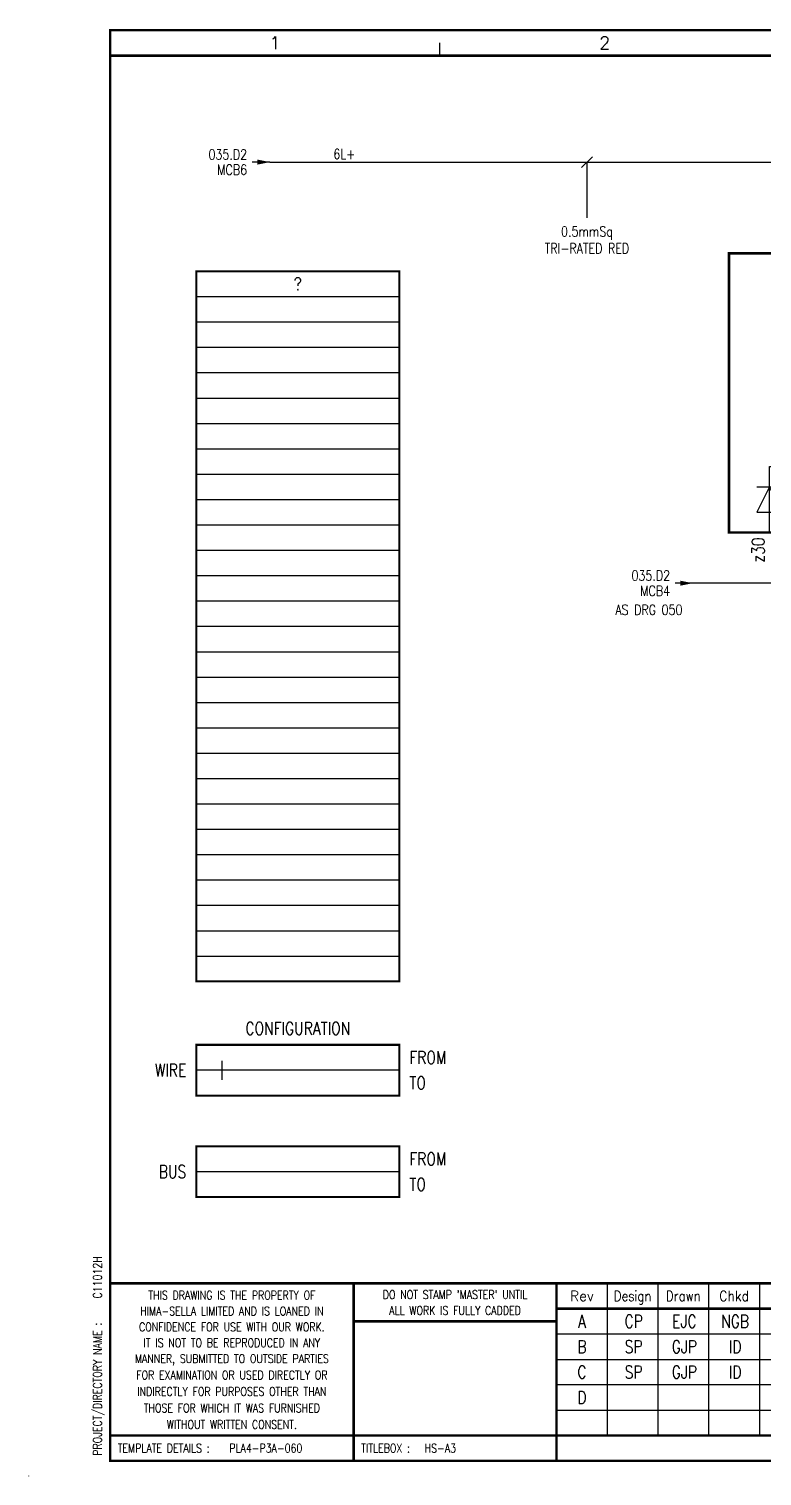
# Model space of a CAD drawing. Extents: x 0 to 414, y 0 to 285.
# Drawn here: x 0 to 144.5, y 0 to 285.2 of the extents above; entities that cross this region are included whole.
import ezdxf
from ezdxf.enums import TextEntityAlignment as Align

# ---------------------------------------------------------------- set-up
doc = ezdxf.new("R2010")
doc.units = 0
doc.header["$MEASUREMENT"] = 0
doc.linetypes.add('CONTINU', pattern=[0])
doc.layers.get('0').update_dxf_attribs({"linetype": 'CONTINUOUS'})
for name, color, linetype in [('ADD', 2, 'CONTINUOUS'), ('COL', 2, 'CONTINU'), ('COM', 2, 'CONTINUOUS'), ('DES', 2, 'CONTINUOUS'), ('GROUP', 2, 'CONTINUOUS'), ('LAB', 2, 'CONTINUOUS'), ('MCABRED-TR-1_0', 4, 'CONTINUOUS'), ('PCABRED-TR-1_0', 7, 'CONTINUOUS'), ('RACK', 2, 'CONTINUOUS'), ('ROW', 2, 'CONTINU'), ('SLOT', 2, 'CONTINUOUS'), ('SNA', 2, 'CONTINUOUS'), ('TEXT', 2, 'CONTINUOUS'), ('TPOL', 3, 'CONTINUOUS'), ('UPS', 2, 'CONTINUOUS'), ('XR_FUNCTION', 2, 'CONTINUOUS'), ('XR_MAIN', 2, 'CONTINUOUS')]:
    doc.layers.add(name, color=color, linetype=linetype)
doc.styles.add('CROSSREF', font='ROMANS.shx', dxfattribs={"width": 0.8, "height": 1})
doc.styles.add('FUNCTION', font='romans.shx', dxfattribs={"width": 0.8, "height": 2.5})
doc.styles.add('GROUP', font='romans.shx', dxfattribs={"width": 0.8, "height": 2.5})
doc.styles.add('PINS', font='romans.shx', dxfattribs={"width": 0.8, "height": 2})
doc.styles.add('RACK', font='romans.shx', dxfattribs={"width": 0.8, "height": 2})
doc.styles.add('ROMAND', font='ROMAND')
doc.styles.add('ROMANS', font='romans.shx', dxfattribs={"width": 0.8, "height": 2.5})
doc.styles.add('SLOT', font='romans.shx', dxfattribs={"width": 0.8, "height": 2})
doc.styles.add('SYMBOL', font='romans.shx', dxfattribs={"width": 0.8})
doc.styles.add('WIRES', font='ROMANS.shx', dxfattribs={"width": 0.8, "height": 2})

# ---------------------------------------------------------------- blocks, each defined once
blk = doc.blocks.new('90-10001')
for p, q in [((-5, 0), (-5, -5)), ((0, 0), (0, -55)), ((5, 0), (5, -5)), ((119, -55), (119, 0)), ((120, -55), (120, 0)), ((-5, -5), (5, -5)), ((0, -9.75), (3.25, -13)), ((30, -9.75), (33.25, -13)), ((60, -9.75), (63.25, -13)), ((90, -9.75), (93.25, -13)), ((123.2322, -10.2322), (126.7678, -13.7678)), ((123.2322, -13.7678), (126.7678, -10.2322)), ((120, -25), (140, -25)), ((123.2322, -31.7678), (126.7678, -28.2322)), ((123.2322, -28.2322), (126.7678, -31.7678)), ((0, -29.75), (3.25, -33)), ((30, -29.75), (33.25, -33)), ((60, -29.75), (63.25, -33)), ((90, -29.75), (93.25, -33)), ((18.504, -33), (15, -36.504)), ((48.504, -33), (45, -36.504)), ((78.504, -33), (75, -36.504)), ((108.504, -33), (105, -36.504)), ((-26.5, -42), (-26.5, -38)), ((-34, -42), (-19, -42)), ((-34, -55), (-34, -42)), ((-19, -42), (-19, -55)), ((140, -40), (135, -40)), ((135, -40), (135, -43.25)), ((15, -44.004), (15, -46.5)), ((45, -44.004), (45, -46.5)), ((75, -44.004), (75, -46.5)), ((105, -44.004), (105, -46.5)), ((138, -45), (133.7626, -49.2374)), ((138, -45), (140, -45)), ((-34, -46), (-36.5, -51)), ((-36.5, -46), (-31.5, -46)), ((-31.5, -51), (-34, -46)), ((-21.5, -46), (-16.5, -46)), ((-19, -46), (-21.5, -51)), ((-16.5, -51), (-19, -46)), ((13.2322, -50.7678), (16.7678, -47.2322)), ((13.2322, -47.2322), (16.7678, -50.7678)), ((43.2322, -47.2322), (46.7678, -50.7678)), ((43.2322, -50.7678), (46.7678, -47.2322)), ((73.2322, -50.7678), (76.7678, -47.2322)), ((73.2322, -47.2322), (76.7678, -50.7678)), ((103.2322, -50.7678), (106.7678, -47.2322)), ((103.2322, -47.2322), (106.7678, -50.7678)), ((135, -46.25), (135, -50)), ((-36.5, -51), (-31.5, -51)), ((-21.5, -51), (-16.5, -51)), ((140, -50), (135, -50)), ((119.5, -63), (139.5, -63)), ((139.5, -67), (119.5, -67))]:
    blk.add_line(p, q)
for points, const_width in [([(-42, 0), (-42, -55), (140, -55), (140, 0)], 0.5), ([(-1.5, -25), (1.5, -25), (1.5, -18), (-1.5, -18)], 0.3), ([(11.25, -44.004), (18.75, -44.004), (18.75, -36.504), (11.25, -36.504)], 0.3), ([(41.25, -44.004), (48.75, -44.004), (48.75, -36.504), (41.25, -36.504)], 0.3), ([(71.25, -44.004), (78.75, -44.004), (78.75, -36.504), (71.25, -36.504)], 0.3), ([(101.25, -44.004), (108.75, -44.004), (108.75, -36.504), (101.25, -36.504)], 0.3)]:
    blk.add_lwpolyline(points, close=True, dxfattribs=dict(const_width=const_width))
for points, const_width in [([(-0.375, -5, 1), (0.375, -5, 1)], 0.75), ([(122.5, -12, 1), (127.5, -12, 1)], 0.3), ([(122.5, -30, 1), (127.5, -30, 1)], 0.3), ([(-26.875, -42, 1), (-26.125, -42, 1)], 0.75), ([(12.5, -49, 1), (17.5, -49, 1)], 0.3), ([(42.5, -49, 1), (47.5, -49, 1)], 0.3), ([(72.5, -49, 1), (77.5, -49, 1)], 0.3), ([(102.5, -49, 1), (107.5, -49, 1)], 0.3)]:
    blk.add_lwpolyline(points, format="xyb", close=True, dxfattribs=dict(const_width=const_width))
at = {"const_width": 0.5}
for points in [[(119, -13), (3.25, -13)], [(119, -33), (3.25, -33)]]:
    blk.add_lwpolyline(points, dxfattribs=at)
for points in [[(15, -41.5737), (16.5239, -38.9342), (13.4761, -38.9342)], [(45, -41.5737), (46.5239, -38.9342), (43.4761, -38.9342)], [(75, -41.5737), (76.5239, -38.9342), (73.4761, -38.9342)], [(105, -41.5737), (106.5239, -38.9342), (103.4761, -38.9342)]]:
    blk.add_lwpolyline(points, close=True)
for p in [(140, -40), (140, -45), (140, -50)]:
    blk.add_point(p)
at = {"layer": 'ADD', "style": 'PINS', "width": 0.8, "flags": 1}
blk.add_attdef('ADD1', (2, -29), '', height=1, dxfattribs=at)
at = {"layer": 'COM', "style": 'PINS', "width": 0.8, "flags": 1}
blk.add_attdef('COM1', (2, -33), '', height=1, dxfattribs=at)
at = {"layer": 'DES', "style": 'PINS', "width": 0.8, "flags": 1}
blk.add_attdef('DES1', (2, -31), '', height=1, dxfattribs=at)
at = {"layer": 'GROUP', "style": 'GROUP', "width": 0.8, "flags": 1}
blk.add_attdef('GROUP', (2, -39), '', height=1, dxfattribs=at)
at = {"layer": 'LAB', "style": 'PINS', "width": 0.8}
blk.add_attdef('LAB1', text='', height=2.5, dxfattribs=at).set_placement((119.5, -65), align=Align.MIDDLE_LEFT)
at = {"layer": 'RACK', "style": 'RACK', "width": 0.8}
blk.add_attdef('RACK', (119.5, -62), '', height=2.5, dxfattribs=at)
at = {"layer": 'SLOT', "style": 'SLOT', "width": 0.8}
blk.add_attdef('SLOT', (131, -62), '', height=2.5, dxfattribs=at)
at = {"layer": 'SNA', "style": 'SYMBOL', "width": 0.8, "flags": 1}
blk.add_attdef('SNA', (2, -37), '', height=1, dxfattribs=at)
at = {"layer": 'TEXT', "color": 3, "style": 'PINS', "width": 0.8}
blk.add_text('z2', height=2.5, rotation=90, dxfattribs=at).set_placement((-6, 1))
at = {"layer": 'TEXT', "style": 'ROMANS', "width": 0.8}
blk.add_text('DCM', height=2.5, dxfattribs=at).set_placement((130, -3), align=Align.MIDDLE)
for s, height, p in [('COM', 2.5, (129, -12)), ('MODULE', 2, (129, -28.5)), ('ERR0R', 2, (129, -31.5)), ('F1', 2.5, (19, -49)), ('F2', 2.5, (49, -49)), ('F3', 2.5, (79, -49)), ('F4', 2.5, (109, -49))]:
    blk.add_text(s, height=height, dxfattribs=at).set_placement(p, align=Align.MIDDLE_LEFT)
at = {"layer": 'TEXT', "style": 'ROMANS'}
for s, p in [('+', (137.5, -10)), ('-', (137.5, -15))]:
    blk.add_text(s, height=2, dxfattribs=at).set_placement(p, align=Align.MIDDLE)
at = {"layer": 'TEXT', "style": 'ROMANS', "width": 0.8}
for s, height, p in [('F1', 2.5, (4, -21)), ('.', 2, (130, -62))]:
    blk.add_text(s, height=height, dxfattribs=at).set_placement(p)
blk.add_text('EL+', height=2.5, dxfattribs=at).set_placement((-26.5, -37), align=Align.CENTER)
blk.add_attdef('FUSE', (4, -25), '', height=2.5, dxfattribs=at)
at = {"layer": 'TPOL', "style": 'PINS', "width": 0.8}
for tag, p in [('CN2', (-1, 1)), ('CN3', (4, 1)), ('CN1', (-6, 1))]:
    blk.add_attdef(tag, p, '', height=2.5, rotation=90, dxfattribs=at)
for tag, p in [('CN7', (141, -9)), ('CN8', (141, -14)), ('CN9', (141, -29)), ('CN10', (141, -39)), ('CN11', (141, -44)), ('CN12', (141, -49))]:
    blk.add_attdef(tag, p, '', height=2.5, dxfattribs=at)
for tag, p in [('CN5', (-35, -56)), ('CN6', (-20, -56)), ('CN4', (-1, -56))]:
    blk.add_attdef(tag, text='', height=2.5, rotation=90, dxfattribs=at).set_placement(p, align=Align.RIGHT)
at = {"layer": 'XR_FUNCTION', "style": 'FUNCTION', "width": 0.8, "flags": 1}
blk.add_attdef('XR_FUNCTION', (2, -35), '', height=1, dxfattribs=at)
at = {"layer": 'XR_MAIN', "style": 'CROSSREF', "width": 0.8, "flags": 1}
blk.add_attdef('XR_MAIN', (2, -41), '', height=1, dxfattribs=at)
blk = doc.blocks.new('EDREV')
at = {"color": 2, "style": 'ROMANS', "width": 0.8}
for tag, p in [('DES', (129.2, 29.25)), ('DRN', (139.2, 29.25)), ('CHKD', (149.2, 29.25)), ('DES', (129.2, 24.25)), ('DRN', (139.2, 24.25)), ('CHKD', (149.2, 24.25)), ('DES', (129.2, 19.25)), ('DRN', (139.2, 19.25)), ('CHKD', (149.2, 19.25)), ('DES', (129.2, 14.25)), ('DRN', (139.2, 14.25)), ('CHKD', (149.2, 14.25)), ('DES', (129.2, 9.25)), ('DRN', (139.2, 9.25)), ('CHKD', (149.2, 9.25))]:
    blk.add_attdef(tag, text='', height=2.5, dxfattribs=at).set_placement(p, align=Align.CENTER)
blk = doc.blocks.new('HS-A3')
at = {"color": 1}
for p, q in [((81, 280), (81, 282.5)), ((114, 38), (114, 8)), ((124, 8), (124, 38)), ((134, 8), (134, 38)), ((144, 38), (144, 8)), ((301.5, 28), (104, 28)), ((104, 23), (301.5, 23)), ((301.5, 18), (104, 18)), ((104, 13), (270.5, 13)), ((0, 0), (0, 0.025))]:
    blk.add_line(p, q, dxfattribs=at)
at = {"color": 1, "const_width": 0.5}
blk.add_lwpolyline([(16, 3), (409, 3), (409, 285), (16, 285)], close=True, dxfattribs=at)
for points in [[(16, 280), (404, 280)], [(409, 38), (16, 38)], [(64, 3), (64, 38)], [(104, 3), (104, 38)], [(270.5, 33), (104, 33)], [(104, 30.5), (64, 30.5)], [(270.5, 8), (16, 8)]]:
    blk.add_lwpolyline(points, dxfattribs=at)
at = {"color": 2, "style": 'ROMAND'}
for s, p in [('1', (48.5, 282.5)), ('2', (113.5, 282.5))]:
    blk.add_text(s, height=2.5, dxfattribs=at).set_placement(p, align=Align.MIDDLE)
at = {"color": 3, "lineweight": 13, "style": 'ROMANS', "width": 0.8}
for s, p in [('THIS DRAWING IS THE PROPERTY OF', (40, 35.6443)), ("DO NOT STAMP 'MASTER' UNTIL", (84, 35.7693)), ('HIMA-SELLA LIMITED AND IS LOANED IN', (40, 32.5193)), ('ALL WORK IS FULLY CADDED', (84, 32.6443)), ('CONFIDENCE FOR USE WITH OUR WORK.', (40, 29.3879)), ('IT IS NOT TO BE REPRODUCED IN ANY', (40, 26.2629)), ('MANNER, SUBMITTED TO OUTSIDE PARTIES', (40, 23.1379)), ('FOR EXAMINATION OR USED DIRECTLY OR', (40, 19.9054)), ('INDIRECTLY FOR PURPOSES OTHER THAN', (40, 16.6554)), ('THOSE FOR WHICH IT WAS FURNISHED', (40, 13.4054)), ('WITHOUT WRITTEN CONSENT.', (40, 10.1554))]:
    blk.add_text(s, height=1.7, dxfattribs=at).set_placement(p, align=Align.MIDDLE_CENTER)
at = {"color": 4, "style": 'ROMAND'}
blk.add_text('Rev', height=2, dxfattribs=at).set_placement((109, 34.5), align=Align.CENTER)
for s, width, p in [('Design', 0.85, (119, 34.5)), ('Drawn', 0.85, (129, 34.5)), ('Chkd', 0.9, (139, 34.5))]:
    blk.add_text(s, height=2, dxfattribs=dict(at, width=width)).set_placement(p, align=Align.CENTER)
at = {"color": 3, "style": 'ROMANS', "width": 0.8}
blk.add_text('PROJECT/DIRECTORY NAME :', height=1.7, rotation=90, dxfattribs=at).set_placement((13.5, 4), align=Align.MIDDLE_LEFT)
for s, p in [('TEMPLATE DETAILS :', (17.5, 5.5)), ('TITLEBOX :', (65.5, 5.5)), ('HS-A3', (78, 5.5))]:
    blk.add_text(s, height=1.7, dxfattribs=at).set_placement(p, align=Align.MIDDLE_LEFT)
at = {"layer": 'COL', "style": 'ROMAND', "flags": 9}
for tag, p in [('COL1', (48.5, 282.5)), ('COL2', (113.5, 282.5)), ('COL3', (178.5, 282.5)), ('COL4', (243.5, 282.5)), ('COL5', (308.5, 282.5)), ('COL6', (373.5, 282.5))]:
    blk.add_attdef(tag, p, '', height=2.5, dxfattribs=at)
at = {"layer": 'ROW', "style": 'ROMAND', "flags": 9}
for tag, p in [('ROW1', (406.5, 249.5)), ('ROW2', (406.5, 188.5)), ('ROW3', (406.5, 127.5)), ('ROW4', (406.5, 66.5))]:
    blk.add_attdef(tag, p, '', height=2.5, dxfattribs=at)
at = {"layer": 'UPS', "color": 3, "style": 'ROMANS', "width": 0.8, "flags": 8}
blk.add_attdef('PROJS->NOMPRO', text='', height=1.7, rotation=90, dxfattribs=at).set_placement((13.5, 35), align=Align.MIDDLE_LEFT)
at = {"layer": 'UPS', "style": 'ROMANS', "width": 3.1263, "flags": 8}
blk.add_attdef('PLANOS->MCAN1', text='', height=2.5, rotation=0.061173, dxfattribs=at).set_placement((155, 31.6443), (254, 31.75), align=Align.FIT)
at = {"layer": 'UPS', "style": 'ROMANS', "width": 0.8, "flags": 8}
for tag, height, p in [('PLANOS->VERIF', 2.5, (293.5, 34.25)), ('PLANOS->CANVI1', 2.5, (109, 29.25)), ('PLANOS->NCAN1', 2.5, (149, 29.25)), ('PLANOS->DCAN1', 2.5, (262.5, 29.25)), ('PLANOS->ORIG', 2.5, (293.5, 29.25)), ('PLANOS->CANVI2', 2.5, (109, 24.25)), ('PLANOS->NCAN2', 2.5, (149, 24.25)), ('PLANOS->DCAN2', 2.5, (262.5, 24.25)), ('PLANOS->HECHF', 2.5, (293.5, 24.25)), ('PLANOS->CANVI3', 2.5, (109, 19.25)), ('PLANOS->NCAN3', 2.5, (149, 19.25)), ('PLANOS->DCAN3', 2.5, (262.5, 19.25)), ('PLANOS->HECHD', 2.5, (293.5, 19.25)), ('PLANOS->CANVI4', 2.5, (109, 14.25)), ('PLANOS->NCAN4', 2.5, (149, 14.25)), ('PLANOS->DCAN4', 2.5, (262.5, 14.25)), ('PLANOS->DATACREA', 2.5, (293.5, 14.25)), ('PLANOS->CANVI5', 2.5, (109, 9.25)), ('PLANOS->NCAN5', 2.5, (149, 9.25)), ('PLANOS->DCAN5', 2.5, (262.5, 9.25)), ('PLANOS->NR1', 2.5, (293.5, 9.25)), ('PROJS->DESCPRO3', 5, (345.5, 5.5)), ('PLANOS->PLANO', 5, (378.5, 5.5)), ('PLANOS->USER', 5, (402.75, 5.5)), ('PLANOS->NR2', 2.5, (293.5, 4.25))]:
    blk.add_attdef(tag, text='', height=height, dxfattribs=at).set_placement(p, align=Align.CENTER)
at = {"layer": 'UPS', "style": 'ROMANS', "flags": 8}
for tag, width, p, p2 in [('PLANOS->MCAN2', 3.0574, (155, 26.75), (254, 26.75)), ('PLANOS->MCAN3', 3.0574, (155, 21.75), (254, 21.75)), ('PLANOS->MCAN4', 3.0462, (155, 16.75), (254, 16.75)), ('PLANOS->MCAN5', 3.0574, (155, 11.75), (254, 11.75))]:
    blk.add_attdef(tag, text='', height=2.5, dxfattribs=dict(at, width=width)).set_placement(p, p2, align=Align.FIT)
at = {"layer": 'UPS', "style": 'ROMANS', "width": 0.8, "flags": 8}
blk.add_attdef('PLANOS->DENOM', (313.5, 24.25), '', height=2.5, dxfattribs=at)
at = {"layer": 'UPS', "color": 4, "style": 'ROMANS', "width": 0.8, "flags": 8}
for tag, p in [('PROJS->DESCPRO1', (303, 19.25)), ('PROJS->DESCPRO2', (303, 14.25))]:
    blk.add_attdef(tag, p, '', height=2.5, dxfattribs=at)
at = {"layer": 'UPS', "color": 3, "style": 'ROMANS', "width": 0.8, "flags": 8}
blk.add_attdef('PLANOS->PROTOTIPO', text='', height=1.7, dxfattribs=at).set_placement((39.5, 5.5), align=Align.MIDDLE_LEFT)
at = {"layer": 'UPS', "style": 'ROMANS', "width": 0.8, "flags": 8}
blk.add_attdef('PLANOS->OBS4', text='', height=2.5, dxfattribs=at).set_placement((107, 5.5), align=Align.MIDDLE_LEFT)

msp = doc.modelspace()

# ---------------------------------------------------------------- linework, layer by layer
for p, q in [((47.5, 259), (44, 259)), ((33, 232.5), (73, 232.5)), ((33, 227.5), (73, 227.5)), ((33, 222.5), (73, 222.5)), ((33, 217.5), (73, 217.5)), ((33, 212.5), (73, 212.5)), ((33, 207.5), (73, 207.5)), ((33, 202.5), (73, 202.5)), ((33, 197.5), (73, 197.5)), ((33, 192.5), (73, 192.5)), ((33, 187.5), (73, 187.5)), ((33, 182.5), (73, 182.5)), ((33, 177.5), (73, 177.5)), ((161, 176), (127.3808, 176)), ((130.8808, 176), (127.3808, 176)), ((33, 172.5), (73, 172.5)), ((33, 167.5), (73, 167.5)), ((33, 162.5), (73, 162.5)), ((33, 157.5), (73, 157.5)), ((33, 152.5), (73, 152.5)), ((33, 147.5), (73, 147.5)), ((33, 142.5), (73, 142.5)), ((33, 137.5), (73, 137.5)), ((33, 132.5), (73, 132.5)), ((33, 127.5), (73, 127.5)), ((33, 122.5), (73, 122.5)), ((33, 117.5), (73, 117.5)), ((33, 112.5), (73, 112.5)), ((33, 107.5), (73, 107.5)), ((33, 102.5), (73, 102.5)), ((73, 80), (33, 80)), ((38, 81.875), (38, 78.125)), ((73, 60), (33, 60))]:
    msp.add_line(p, q)
at = {"const_width": 0.4}
for points in [[(73, 97.5), (73, 237.5), (33, 237.5), (33, 97.5)], [(33, 75), (73, 75), (73, 85), (33, 85)], [(73, 65), (33, 65), (33, 55), (73, 55)]]:
    msp.add_lwpolyline(points, close=True, dxfattribs=at)
for points in [[(45, 259.5), (45, 258.5), (47.5, 259)], [(128.3808, 176.5), (128.3808, 175.5), (130.8808, 176)]]:
    msp.add_solid(points)
at = {"layer": 'PCABRED-TR-1_0'}
for p, q in [((47.5, 259), (60, 259)), ((60, 259), (175, 259))]:
    msp.add_line(p, q, dxfattribs=at)
at = {"layer": 'TEXT', "color": 3}
for p, q in [((108.9393, 257.9393), (111.0607, 260.0607)), ((110, 259), (110, 248))]:
    msp.add_line(p, q, dxfattribs=at)

# ---------------------------------------------------------------- block references
ref = msp.add_blockref('HS-A3', (0, 0))
ref.add_attrib('PROJS->NOMPRO', 'C11012H', dxfattribs={"layer": 'UPS', "color": 3, "height": 1.7, "rotation": 90, "style": 'ROMANS', "width": 0.8, "flags": 8}).set_placement((13.5, 35), align=Align.MIDDLE_LEFT)
ref.add_attrib('PLANOS->PROTOTIPO', 'PLA4-P3A-060', dxfattribs={"layer": 'UPS', "color": 3, "height": 1.7, "style": 'ROMANS', "width": 0.8, "flags": 8}).set_placement((39.5, 5.5), align=Align.MIDDLE_LEFT)
ref.add_attrib('PLANOS->CANVI4', 'D', dxfattribs={"layer": 'UPS', "height": 2.5, "style": 'ROMANS', "width": 0.8, "flags": 8}).set_placement((109, 14.25), align=Align.CENTER)
ref.add_attrib('PLANOS->CANVI2', 'B', dxfattribs={"layer": 'UPS', "height": 2.5, "style": 'ROMANS', "width": 0.8, "flags": 8}).set_placement((109, 24.25), align=Align.CENTER)
ref.add_attrib('PLANOS->CANVI3', 'C', dxfattribs={"layer": 'UPS', "height": 2.5, "style": 'ROMANS', "width": 0.8, "flags": 8}).set_placement((109, 19.25), align=Align.CENTER)
ref.add_attrib('PLANOS->CANVI1', 'A', dxfattribs={"layer": 'UPS', "height": 2.5, "style": 'ROMANS', "width": 0.8, "flags": 8}).set_placement((109, 29.25), align=Align.CENTER)
msp.add_blockref('90-10001', (180, 241)).add_auto_attribs({'CN1': 'z2', 'CN2': 'b2', 'CN3': 'd2', 'CN4': 'd4', 'CN5': 'z30', 'FUSE': '1A', 'LAB1': '90-100/1-4', 'RACK': '1-D1', 'SLOT': '1', 'CN9': 'd28', 'CN8': 'b28', 'CN7': 'z28', 'CN10': 'd26', 'CN11': 'z26', 'CN12': 'b26', 'CN6': 'd30'})
ref = msp.add_blockref('EDREV', (-10, 0))
ref.add_attrib('DES', 'CP', dxfattribs={"color": 2, "height": 2.5, "style": 'ROMANS', "width": 0.8}).set_placement((119.2, 29.25), align=Align.CENTER)
ref.add_attrib('DRN', 'EJC', dxfattribs={"color": 2, "height": 2.5, "style": 'ROMANS', "width": 0.8}).set_placement((129.2, 29.25), align=Align.CENTER)
ref.add_attrib('CHKD', 'NGB', dxfattribs={"color": 2, "height": 2.5, "style": 'ROMANS', "width": 0.8}).set_placement((139.2, 29.25), align=Align.CENTER)
ref.add_attrib('DES', 'SP', dxfattribs={"color": 2, "height": 2.5, "style": 'ROMANS', "width": 0.8}).set_placement((119.2, 24.25), align=Align.CENTER)
ref.add_attrib('DRN', 'GJP', dxfattribs={"color": 2, "height": 2.5, "style": 'ROMANS', "width": 0.8}).set_placement((129.2, 24.25), align=Align.CENTER)
ref.add_attrib('CHKD', 'ID', dxfattribs={"color": 2, "height": 2.5, "style": 'ROMANS', "width": 0.8}).set_placement((139.2, 24.25), align=Align.CENTER)
ref.add_attrib('DES', 'SP', dxfattribs={"color": 2, "height": 2.5, "style": 'ROMANS', "width": 0.8}).set_placement((119.2, 19.25), align=Align.CENTER)
ref.add_attrib('DRN', 'GJP', dxfattribs={"color": 2, "height": 2.5, "style": 'ROMANS', "width": 0.8}).set_placement((129.2, 19.25), align=Align.CENTER)
ref.add_attrib('CHKD', 'ID', dxfattribs={"color": 2, "height": 2.5, "style": 'ROMANS', "width": 0.8}).set_placement((139.2, 19.25), align=Align.CENTER)

# ---------------------------------------------------------------- texts
at = {"layer": 'MCABRED-TR-1_0', "style": 'WIRES', "width": 0.8}
msp.add_text('6L+', height=2, dxfattribs=at).set_placement((60, 259), align=Align.BOTTOM_LEFT)
at = {"layer": 'TEXT', "color": 4, "style": 'ROMANS', "width": 0.8}
for s, p in [('0.5mmSq', (110, 245)), ('TRI-RATED RED', (110, 242))]:
    msp.add_text(s, height=2, dxfattribs=at).set_placement(p, align=Align.MIDDLE)
at = {"layer": 'TEXT', "style": 'ROMANS', "width": 0.8}
for s, p in [('?', (53, 233.75)), ('CONFIGURATION', (53, 87))]:
    msp.add_text(s, height=2.5, dxfattribs=at).set_placement(p, align=Align.CENTER)
at = {"layer": 'TEXT', "color": 4, "style": 'ROMANS', "width": 0.8}
msp.add_text('AS DRG 050', height=2, dxfattribs=at).set_placement((122.2044, 170.7557), align=Align.MIDDLE_CENTER)
at = {"layer": 'TEXT', "style": 'ROMANS', "width": 0.8}
for s, p in [('FROM', (75, 81.25)), ('TO', (75, 76.25)), ('FROM', (75, 61.25)), ('TO', (75, 56.25))]:
    msp.add_text(s, height=2.5, dxfattribs=at).set_placement(p)
for s, p in [('WIRE', (31, 78.75)), ('BUS', (31, 58.75))]:
    msp.add_text(s, height=2.5, dxfattribs=at).set_placement(p, align=Align.RIGHT)
for tag, p in [('MCB6', (43, 257.5)), ('MCB4', (126.3808, 174.5))]:
    msp.add_attdef(tag, text='??:??', height=2, dxfattribs=at).set_placement(p, align=Align.MIDDLE_RIGHT)
at = {"layer": 'TPOL', "style": 'ROMANS', "flags": 8}
for p in [(47, 259), (130.3808, 176)]:
    msp.add_attdef('CN1', text='1', height=0.0025, dxfattribs=at).set_placement(p, align=Align.MIDDLE_RIGHT)
at = {"layer": 'XR_MAIN', "style": 'CROSSREF', "width": 0.8}
for p in [(43, 260.5), (126.3808, 177.5)]:
    msp.add_attdef('035.D2', text='', height=2, dxfattribs=at).set_placement(p, align=Align.MIDDLE_RIGHT)

doc.saveas('drawing.dxf')
